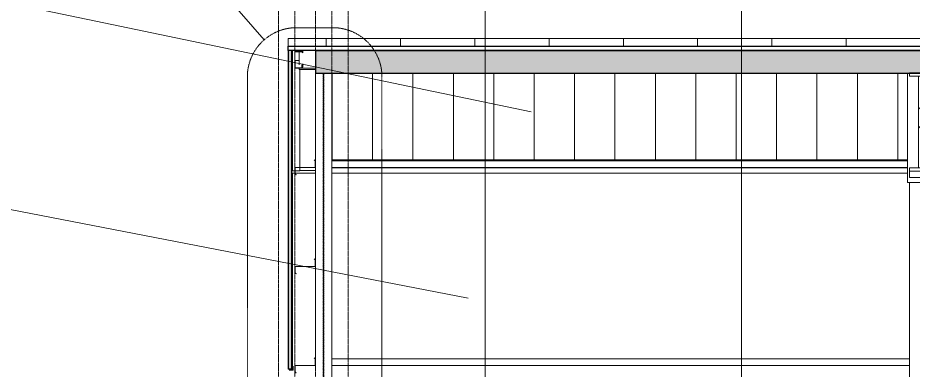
# Model space of a CAD drawing. Header units: inches. Extents: x 21408 to 98131, y -290 to 853.
# Drawn here: x 22646.5 to 23082.6, y 239 to 410.6 of the extents above; entities that cross this region are included whole.
import ezdxf

# ---------------------------------------------------------------- set-up
doc = ezdxf.new("R2010")
doc.units = ezdxf.units.IN
doc.header["$MEASUREMENT"] = 0
for name, pattern in [('Dash Dot 3_16_', [0.3125, 0.1875, -0.0625, 0, -0.0625]), ('Grid Line 1_2_', [0.875, 0.5, -0.125, 0.125, -0.125]), ('Hidden 1_8_', [0.1875, 0.125, -0.0625])]:
    doc.linetypes.add(name, pattern=pattern)
for name, color, linetype, lineweight in [('A-ANNO-IDEN', 131, 'Continuous', 9), ('A-ANNO-SYMB', 150, 'Continuous', 9), ('A-CLNG', 13, 'Continuous', 9), ('A-CLNG-PATT', 13, 'Continuous', 25), ('A-GLAZ-CWMG', 51, 'Continuous', 9), ('A-ROOF', 132, 'Continuous', 9), ('A-ROOF-PATT', 132, 'Continuous', 9), ('A-WALL', 113, 'Continuous', 9), ('A-WALL-PATT', 111, 'Continuous', 25), ('G-ANNO-SYMB', 111, 'Continuous', 9), ('S-BEAM', 12, 'Continuous', 9), ('S-COLS', 52, 'Continuous', 9), ('S-GRID', 1, 'Continuous', 9)]:
    doc.layers.add(name, color=color, linetype=linetype, lineweight=lineweight)
pattern_1 = [(45, (22097.104, 100.19), (-19.007, 19.007), []), (45, (22097.104, 128.99), (-19.007, 19.007), [])]

# ---------------------------------------------------------------- blocks, each defined once
blk = doc.blocks.new('Rectangular Mullion - Profile_Polycarbonate_Upper and left-1189992-Building Section - East_West looking North')
at = {"layer": 'A-GLAZ-CWMG'}
for p, q in [((22780.25, 336.19), (22780.25, 391.2)), ((22783.87, 385.52), (22783.87, 337.8)), ((22781.39, 336.19), (22780.25, 336.19)), ((22783.87, 336.19), (22781.5, 336.19)), ((22783.87, 337.69), (22783.87, 336.19))]:
    blk.add_line(p, q, dxfattribs=at)
blk = doc.blocks.new('Girt_Z - 10_D-1351983-Building Section - East_West looking North')
at = {"layer": 'S-BEAM'}
for p, q in [((22783.52, 387.76), (22783.52, 394.08)), ((22783.52, 386.07), (22783.52, 386.15)), ((22783.52, 386.15), (22791.52, 386.15)), ((22783.52, 385.52), (22783.52, 386.07)), ((22783.52, 386.07), (22791.52, 386.07)), ((22783.52, 385.52), (22791.52, 385.52))]:
    blk.add_line(p, q, dxfattribs=at)
blk = doc.blocks.new('columns and girder2 - one-V30-Building Section - East_West looking North')
at = {"layer": 'S-BEAM'}
h = blk.add_hatch(dxfattribs=at)
h.set_pattern_fill('FP_1', color=256, style=0, pattern_type=2)
h.set_pattern_definition(pattern_1)
h.paths.add_polyline_path([(23085.27, 337.54), (23086.52, 337.54), (23086.52, 382.3), (23085.27, 382.3)], flags=0)
for p, q in [((23079.89, 330.48), (23079.89, 383.47)), ((23091.89, 383.47), (23091.89, 330.48)), ((23080.89, 332.92), (23080.89, 336.02)), ((23090.89, 336.02), (23090.89, 332.92)), ((23080.89, 332.92), (23090.89, 332.92)), ((23079.89, 330.48), (23091.89, 330.48)), ((23080.89, 186.5), (23080.89, 330.48)), ((23090.89, 330.48), (23090.89, 186.5)), ((23080.89, 0), (23080.89, 154.5)), ((23090.89, 154.5), (23090.89, 1))]:
    blk.add_line(p, q, dxfattribs=at)
at = {"layer": 'S-BEAM', "lineweight": 15}
for p, q in [((23080.89, 382.3), (23080.89, 383.8)), ((23080.89, 383.8), (23090.89, 383.8)), ((23080.89, 382.3), (23090.89, 382.3)), ((23085.27, 337.54), (23085.27, 382.3)), ((23085.27, 382.3), (23086.52, 382.3)), ((23086.52, 382.3), (23086.52, 337.54)), ((23090.89, 383.8), (23090.89, 382.3)), ((23080.89, 336.02), (23080.89, 337.54)), ((23080.89, 337.54), (23090.89, 337.54)), ((23080.89, 336.02), (23090.89, 336.02)), ((23085.27, 337.54), (23086.52, 337.54)), ((23090.89, 337.54), (23090.89, 336.02))]:
    blk.add_line(p, q, dxfattribs=at)
blk = doc.blocks.new('W-Wide Flange-Column - B1_G-1528735-Building Section - East_West looking North')
at = {"layer": 'S-COLS', "linetype": 'Hidden 1_8_'}
for p, q in [((22795.23, 0), (22795.23, 383.47)), ((22795.55, 383.47), (22795.55, 0))]:
    blk.add_line(p, q, dxfattribs=at)
blk = doc.blocks.new('Girt_Z - 10_D-1223956-Building Section - East_West looking North')
at = {"layer": 'S-BEAM'}
for p, q in [((22799.39, 244.56), (23080.89, 244.56)), ((22799.39, 241.19), (23080.89, 241.19))]:
    blk.add_line(p, q, dxfattribs=at)
blk = doc.blocks.new('Girt_Z - 10_D-V32-Building Section - East_West looking North')
at = {"layer": 'S-BEAM'}
for p, q in [((22799.39, 341.54), (23079.89, 341.54)), ((22799.39, 341.06), (23079.89, 341.06)), ((22799.39, 337.69), (23079.89, 337.69)), ((22799.39, 337.61), (23079.89, 337.61))]:
    blk.add_line(p, q, dxfattribs=at)
blk = doc.blocks.new('Girt_Z - 10_D-1254871-Building Section - East_West looking North')
at = {"layer": 'S-BEAM', "lineweight": 15}
for p, q in [((22790.75, 244.96), (22790.82, 245.04)), ((22791.28, 244.51), (22790.75, 244.96)), ((22790.82, 245.04), (22791.39, 244.56)), ((22791.28, 241.37), (22791.28, 244.51)), ((22791.39, 244.56), (22791.39, 241.19)), ((22781.39, 238.17), (22781.39, 241.11)), ((22781.5, 241.11), (22781.5, 238.22)), ((22781.58, 241.3), (22791.2, 241.3)), ((22791.39, 241.19), (22781.58, 241.19)), ((22781.39, 238.17), (22781.96, 237.69)), ((22781.5, 238.22), (22782.04, 237.77)), ((22782.04, 237.77), (22781.96, 237.69))]:
    blk.add_line(p, q, dxfattribs=at)
for centre, radius, start, end in [((22781.58, 241.11), 0.188, 90, 180), ((22781.58, 241.11), 0.0782, 90, 177.8773), ((22791.2, 241.38), 0.0782, 270, 356.9576)]:
    blk.add_arc(centre, radius, start, end, dxfattribs=at)
blk = doc.blocks.new('Girt_Z - 10_D-1249026-Building Section - East_West looking North')
at = {"layer": 'S-BEAM'}
h = blk.add_hatch(dxfattribs=at)
h.set_pattern_fill('FP_1', color=256, style=0, pattern_type=2)
h.set_pattern_definition(pattern_1)
h.paths.add_polyline_path([(22781.96, 334.19), (22782.04, 334.27), (22781.5, 334.72), (22781.5, 337.61), (22781.39, 337.61), (22781.39, 334.67)], flags=0)
h.paths.add_polyline_path([(22791.39, 337.69), (22791.39, 341.06), (22790.82, 341.54), (22790.75, 341.46), (22791.28, 341.01), (22791.28, 337.87)], flags=0)
h.paths.add_polyline_path([(22791.39, 337.69), (22791.2, 337.8), (22781.58, 337.8), (22781.58, 337.69), (22784.52, 337.69)], flags=0)
at = {"layer": 'S-BEAM', "lineweight": 15}
for p, q in [((22790.75, 341.46), (22790.82, 341.54)), ((22791.28, 341.01), (22790.75, 341.46)), ((22790.82, 341.54), (22791.39, 341.06)), ((22791.28, 337.87), (22791.28, 341.01)), ((22791.39, 341.06), (22791.39, 337.69)), ((22781.39, 334.67), (22781.39, 337.61)), ((22781.5, 337.61), (22781.5, 334.72)), ((22781.58, 337.8), (22791.2, 337.8)), ((22791.39, 337.69), (22781.58, 337.69)), ((22781.39, 334.67), (22781.96, 334.19)), ((22781.5, 334.72), (22782.04, 334.27)), ((22782.04, 334.27), (22781.96, 334.19))]:
    blk.add_line(p, q, dxfattribs=at)
for centre, radius, start, end in [((22781.58, 337.61), 0.188, 90, 180), ((22781.58, 337.61), 0.0782, 90, 177.8773), ((22791.2, 337.88), 0.0782, 270, 356.9576)]:
    blk.add_arc(centre, radius, start, end, dxfattribs=at)
blk = doc.blocks.new('L-Angle - L2X2X3_16-1249027-Building Section - East_West looking North')
at = {"layer": 'S-BEAM', "lineweight": 15}
for p, q in [((22780.45, 240.75), (22780.45, 239.31)), ((22780.64, 238.94), (22780.64, 240.94)), ((22780.64, 238.94), (22778.64, 238.94)), ((22780.27, 239.13), (22778.83, 239.13))]:
    blk.add_line(p, q, dxfattribs=at)
for centre, start, end in [((22780.64, 240.75), 90, 180), ((22778.83, 238.94), 90, 180), ((22780.27, 239.31), 270, 360)]:
    blk.add_arc(centre, 0.187, start, end, dxfattribs=at)
blk = doc.blocks.new('Girt_C - 8_D-1405507-Building Section - East_West looking North')
at = {"layer": 'S-BEAM'}
for p, q in [((22781.34, 394.81), (22781.34, 394.01)), ((22781.52, 394.19), (22781.52, 394.08)), ((22784.84, 394.19), (22784.84, 394.81)), ((22785.32, 394.81), (22785.32, 393.62)), ((22781.52, 389.92), (22783.52, 389.92)), ((22781.52, 389.92), (22781.52, 386.3)), ((22785.23, 388.3), (22785.23, 386.83)), ((22785.32, 388.23), (22785.32, 386.76)), ((22784.78, 386.3), (22784.78, 387.76))]:
    blk.add_line(p, q, dxfattribs=at)
at = {"layer": 'S-BEAM', "lineweight": 15}
for p, q in [((22781.34, 394.01), (22781.34, 386.37)), ((22781.44, 386.37), (22781.44, 394.01)), ((22784.84, 394.19), (22781.52, 394.19)), ((22781.52, 394.08), (22784.78, 394.08)), ((22784.78, 394.08), (22785.23, 393.55)), ((22784.84, 394.19), (22785.32, 393.62)), ((22785.23, 393.55), (22785.32, 393.62)), ((22784.78, 386.3), (22781.52, 386.3)), ((22781.52, 386.19), (22784.84, 386.19)), ((22784.78, 386.3), (22785.23, 386.83)), ((22784.84, 386.19), (22785.32, 386.76)), ((22785.32, 386.76), (22785.23, 386.83))]:
    blk.add_line(p, q, dxfattribs=at)
at = {"layer": 'S-BEAM', "lineweight": 15, "flags": 128}
for points in [[(22781.52, 394.19), (22781.45, 394.18), (22781.39, 394.14), (22781.35, 394.08), (22781.34, 394.01)], [(22781.44, 394.01), (22781.45, 394.04), (22781.48, 394.07), (22781.52, 394.08)], [(22781.34, 386.37), (22781.35, 386.3), (22781.39, 386.24), (22781.45, 386.2), (22781.52, 386.19)], [(22781.52, 386.3), (22781.48, 386.31), (22781.45, 386.34), (22781.44, 386.37)]]:
    blk.add_lwpolyline(points, dxfattribs=at)
at = {"layer": 'S-BEAM'}
blk.add_ellipse((22781.52, 390), major_axis=(0.0782, 0), ratio=0.999133, start_param=3.141593, end_param=4.65929, dxfattribs=at)
blk = doc.blocks.new('Rectangular Mullion - Profile_Polycarbonate_Upper and left-1528487-Building Section - East_West looking North')
at = {"layer": 'A-GLAZ-CWMG', "lineweight": 13}
for p, q in [((22778.14, 391.98), (22778.14, 394.81)), ((22780.27, 394.81), (22778.14, 394.81)), ((22780.2, 394.75), (22778.2, 394.75)), ((22778.2, 394.75), (22778.2, 392.04)), ((22780.2, 391.25), (22780.2, 394.75)), ((22780.27, 394.81), (22780.27, 391.19)), ((22778.26, 391.98), (22778.14, 391.98)), ((22778.2, 392.04), (22778.26, 392.04)), ((22778.26, 392.04), (22778.26, 391.98)), ((22779.91, 391.19), (22779.91, 391.44)), ((22779.91, 391.44), (22779.97, 391.44)), ((22780.27, 391.19), (22779.91, 391.19)), ((22779.97, 391.44), (22779.97, 391.25)), ((22779.97, 391.25), (22780.2, 391.25))]:
    blk.add_line(p, q, dxfattribs=at)
at = {"layer": 'A-GLAZ-CWMG'}
for p, q in [((22778.26, 392.04), (22778.26, 394.75)), ((22779.91, 391.44), (22779.91, 394.75)), ((22779.97, 391.44), (22779.97, 394.76)), ((22779.97, 391.25), (22779.97, 391.44))]:
    blk.add_line(p, q, dxfattribs=at)
blk = doc.blocks.new('Girt_Z - 10_D-1255459-Building Section - East_West looking North')
at = {"layer": 'S-BEAM'}
h = blk.add_hatch(dxfattribs=at)
h.set_pattern_fill('FP_1', color=256, style=0, pattern_type=2)
h.set_pattern_definition(pattern_1)
h.paths.add_polyline_path([(22781.96, 285.94), (22782.03, 286.02), (22781.5, 286.47), (22781.5, 289.36), (22781.39, 289.36), (22781.39, 286.42)], flags=0)
h.paths.add_polyline_path([(22791.39, 289.44), (22791.39, 292.81), (22790.81, 293.29), (22790.74, 293.21), (22791.28, 292.76), (22791.28, 289.62)], flags=0)
h.paths.add_polyline_path([(22791.39, 289.44), (22791.2, 289.55), (22781.58, 289.55), (22781.58, 289.44), (22784.52, 289.44)], flags=0)
at = {"layer": 'S-BEAM', "lineweight": 15}
for p, q in [((22790.74, 293.21), (22790.81, 293.29)), ((22791.28, 292.76), (22790.74, 293.21)), ((22790.81, 293.29), (22791.39, 292.81)), ((22791.28, 289.62), (22791.28, 292.76)), ((22791.39, 292.81), (22791.39, 289.44)), ((22781.39, 286.42), (22781.39, 289.36)), ((22781.5, 289.36), (22781.5, 286.47)), ((22781.58, 289.55), (22791.2, 289.55)), ((22791.39, 289.44), (22781.58, 289.44)), ((22781.39, 286.42), (22781.96, 285.94)), ((22781.5, 286.47), (22782.03, 286.02)), ((22782.03, 286.02), (22781.96, 285.94))]:
    blk.add_line(p, q, dxfattribs=at)
for centre, radius, start, end in [((22781.58, 289.36), 0.188, 90, 180), ((22781.58, 289.36), 0.0782, 90, 177.8773), ((22791.2, 289.63), 0.0782, 270, 356.9576)]:
    blk.add_arc(centre, radius, start, end, dxfattribs=at)

msp = doc.modelspace()

# ---------------------------------------------------------------- hatches: boundary and pattern name
at = {"layer": 'A-CLNG-PATT', "lineweight": 9}
h = msp.add_hatch(dxfattribs=at)
h.set_pattern_fill('FP_4', color=256, style=0, pattern_type=2)
h.set_pattern_definition([(161.57, (22098.064, 101.149), (-7.6802237, -0.0009796), [0, -54.643, 6.067, 0]), (18.43, (22096.144, 101.149), (-7.6802237, 0.0009796), [0, -54.643, 6.067, 0]), (108.43, (22098.064, 101.149), (3.8382953, -19.2013653), [18.211, -42.499]), (71.57, (22096.144, 101.149), (3.8382953, 19.2013653), [18.211, -42.499])])
h.paths.add_polyline_path([(26276.25, 383.47), (26281.39, 383.47), (26281.39, 394.73), (22791.52, 394.73), (22791.52, 383.47), (26258.7, 383.47)], flags=0)
at = {"layer": 'A-ROOF-PATT'}
h = msp.add_hatch(dxfattribs=at)
h.set_pattern_fill('FP_3', color=256, style=0, pattern_type=2)
h.set_pattern_definition([(90, (-1.735, 1279.063), (-36.188, 2e-15), [])])
h.paths.add_polyline_path([(26283.89, 396.81), (26283.89, 400.65), (22778.14, 400.65), (22778.14, 396.81), (26223.61, 396.81)], flags=0)
at = {"layer": 'A-WALL-PATT', "lineweight": 5, "transparency": 33554649}
msp.add_hatch(color=256, dxfattribs=at).paths.add_polyline_path([(22778.34, 239.56), (22779.91, 239.56), (22779.91, 394.75), (22778.34, 394.75), (22778.34, 310.8)], flags=0)
at = {"layer": 'A-WALL-PATT', "lineweight": 9}
h = msp.add_hatch(dxfattribs=at)
h.set_pattern_fill('FP_9', color=256, style=0, pattern_type=2)
h.set_pattern_definition([(90, (26283.828, 0), (-19.685, 1e-15), [])])
h.paths.add_polyline_path([(22791.39, 337.69), (22791.28, 337.87), (22791.2, 341.08), (22790.75, 341.46), (22790.82, 341.54), (22791.39, 341.06), (22791.39, 385.52), (22783.87, 385.52), (22783.87, 337.8), (22791.28, 337.75)], flags=0)
h.paths.add_polyline_path([(22791.39, 336.25), (22791.39, 337.69), (22783.87, 337.69), (22783.87, 336.25), (22784.52, 336.25)], flags=0)
h.paths.add_polyline_path([(25974.89, 341.54), (25974.89, 383.47), (25697.39, 383.47), (25697.39, 341.54), (25942.87, 341.54)], flags=0)
h.paths.add_polyline_path([(25521.76, 341.54), (25685.39, 341.54), (25685.39, 383.47), (25407.89, 383.47), (25407.89, 341.54)], flags=0)
h.paths.add_polyline_path([(25395.89, 341.54), (25395.89, 383.47), (25118.39, 383.47), (25118.39, 341.54), (25381.39, 341.54)], flags=0)
h.paths.add_polyline_path([(25986.89, 341.54), (26259.39, 341.54), (26259.39, 383.47), (25986.89, 383.47)], flags=0)
h.paths.add_polyline_path([(25106.39, 341.54), (25106.39, 383.47), (24828.89, 383.47), (24828.89, 341.54), (25100.64, 341.54)], flags=0)
h.paths.add_polyline_path([(22799.39, 341.54), (23079.89, 341.54), (23079.89, 383.47), (22799.39, 383.47), (22799.39, 349.86)], flags=0)
h.paths.add_polyline_path([(23091.89, 341.54), (23369.39, 341.54), (23369.39, 383.47), (23091.89, 383.47)], flags=0)
h.paths.add_polyline_path([(23411.37, 341.54), (23629.22, 341.54), (23658.89, 381.41), (23658.89, 383.47), (23381.39, 383.47), (23381.39, 381.83), (23405.18, 349.86)], flags=0)
h.paths.add_polyline_path([(23381.39, 341.54), (23410.13, 341.54), (23381.39, 380.15), (23381.39, 349.86)], flags=0)
h.paths.add_polyline_path([(24786.76, 341.54), (24787.22, 341.54), (24816.89, 381.42), (24816.89, 383.47), (24539.39, 383.47), (24539.39, 381.84), (24569.37, 341.54), (24784.81, 341.54)], flags=0)
h.paths.add_polyline_path([(24816.89, 341.54), (24816.89, 379.74), (24788.47, 341.54)], flags=0)
h.paths.add_polyline_path([(24567.61, 341.54), (24568.13, 341.54), (24539.39, 380.16), (24539.39, 341.54)], flags=0)
h.paths.add_polyline_path([(24527.39, 341.54), (24527.39, 383.47), (24249.89, 383.47), (24249.89, 341.54), (24468.97, 341.54)], flags=0)
h.paths.add_polyline_path([(24237.89, 341.54), (24237.89, 383.47), (23960.39, 383.47), (23960.39, 341.54), (24118.05, 341.54)], flags=0)
h.paths.add_polyline_path([(23948.39, 341.54), (23948.39, 383.47), (23670.89, 383.47), (23670.89, 341.54), (23837.3, 341.54)], flags=0)
h.paths.add_polyline_path([(23630.47, 341.54), (23658.89, 341.54), (23658.89, 379.74), (23636.65, 349.86)], flags=0)

# ---------------------------------------------------------------- linework, layer by layer
at = {"layer": 'A-ANNO-IDEN', "color": 153}
for p, q in [((22896.54, 364.93), (21896.08, 572.74)), ((22865.87, 274.14), (21896.08, 461.28))]:
    msp.add_line(p, q, dxfattribs=at)
at = {"layer": 'A-ANNO-SYMB'}
msp.add_line((22766.5, 399.97), (22733.76, 437.59), dxfattribs=at)
at = {"layer": 'A-ANNO-SYMB', "linetype": 'Dash Dot 3_16_'}
for p, q in [((22799.86, 405.86), (22782.25, 405.86)), ((22758.25, 381.86), (22758.25, -31.35)), ((22823.86, -31.35), (22823.86, 381.86))]:
    msp.add_line(p, q, dxfattribs=at)
for centre, start, end in [((22782.25, 381.86), 90, 180), ((22799.86, 381.86), 0, 90)]:
    msp.add_arc(centre, 24, start, end, dxfattribs=at)
at = {"layer": 'A-CLNG', "lineweight": 25}
for p, q in [((22791.52, 394.73), (26281.39, 394.73)), ((22791.52, 394.73), (22791.52, 383.47)), ((26281.39, 383.47), (22791.52, 383.47))]:
    msp.add_line(p, q, dxfattribs=at)
at = {"layer": 'A-ROOF'}
for p, q in [((26283.89, 400.65), (22778.14, 400.65)), ((22778.14, 400.65), (22778.14, 396.81))]:
    msp.add_line(p, q, dxfattribs=at)
at = {"layer": 'A-ROOF', "lineweight": 25}
for p, q in [((22778.14, 396.81), (26283.89, 396.81)), ((22778.14, 394.81), (22778.14, 396.81)), ((26271.39, 394.81), (22778.14, 394.81))]:
    msp.add_line(p, q, dxfattribs=at)
at = {"layer": 'A-WALL', "lineweight": 25}
for p, q in [((22778.34, 239.56), (22778.34, 394.75)), ((22779.91, 394.75), (22778.34, 394.75)), ((22779.91, 239.56), (22779.91, 394.75)), ((22779.91, 239.56), (22778.34, 239.56))]:
    msp.add_line(p, q, dxfattribs=at)
at = {"layer": 'A-WALL'}
for p, q in [((22791.39, 336.25), (22783.87, 336.25)), ((22781.39, 335), (22780.27, 335)), ((22780.27, 335), (22780.27, 239.13)), ((22791.39, 335), (22781.49, 335)), ((23079.89, 335), (22799.39, 335))]:
    msp.add_line(p, q, dxfattribs=at)
at = {"layer": 'G-ANNO-SYMB'}
for p, q in [((22874.16, 545.16), (22874.16, -79.66)), ((22998.96, 545.16), (22998.96, -271.66))]:
    msp.add_line(p, q, dxfattribs=at)
at = {"layer": 'S-COLS'}
for p, q in [((22791.39, 385.52), (22791.39, 341.06)), ((22799.39, 383.47), (22799.39, 0)), ((22791.39, 337.69), (22791.39, 244.56)), ((22791.39, 241.19), (22791.39, 238.94))]:
    msp.add_line(p, q, dxfattribs=at)
at = {"layer": 'S-GRID', "linetype": 'Grid Line 1_2_'}
for p, q in [((22773.39, -273.16), (22773.39, 671.89)), ((22781.39, -273.16), (22781.39, 671.89)), ((22781.39, -273.16), (22781.39, 671.89)), ((22791.39, -273.16), (22791.39, 671.89)), ((22799.39, -273.16), (22799.39, 671.89)), ((22799.39, -273.16), (22799.39, 671.89)), ((22807.39, -273.16), (22807.39, 671.89))]:
    msp.add_line(p, q, dxfattribs=at)

# ---------------------------------------------------------------- block references
at = {"layer": 'A-GLAZ-CWMG', "lineweight": 13}
msp.add_blockref('Rectangular Mullion - Profile_Polycarbonate_Upper and left-1528487-Building Section - East_West looking North', (0, 0), dxfattribs=at)
at = {"layer": 'A-GLAZ-CWMG'}
msp.add_blockref('Rectangular Mullion - Profile_Polycarbonate_Upper and left-1189992-Building Section - East_West looking North', (0, 0), dxfattribs=at)
at = {"layer": 'S-BEAM'}
for name in ['Girt_C - 8_D-1405507-Building Section - East_West looking North', 'Girt_Z - 10_D-1351983-Building Section - East_West looking North', 'columns and girder2 - one-V30-Building Section - East_West looking North', 'Girt_Z - 10_D-V32-Building Section - East_West looking North', 'Girt_Z - 10_D-1223956-Building Section - East_West looking North', 'L-Angle - L2X2X3_16-1249027-Building Section - East_West looking North']:
    msp.add_blockref(name, (0, 0), dxfattribs=at)
at = {"layer": 'S-BEAM', "lineweight": 15}
for name in ['Girt_Z - 10_D-1249026-Building Section - East_West looking North', 'Girt_Z - 10_D-1255459-Building Section - East_West looking North', 'Girt_Z - 10_D-1254871-Building Section - East_West looking North']:
    msp.add_blockref(name, (0, 0), dxfattribs=at)
at = {"layer": 'S-COLS', "linetype": 'Hidden 1_8_'}
msp.add_blockref('W-Wide Flange-Column - B1_G-1528735-Building Section - East_West looking North', (0, 0), dxfattribs=at)

doc.saveas('drawing.dxf')
